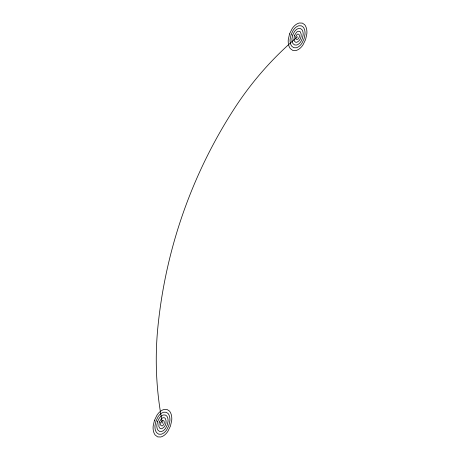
<?xml version="1.0" encoding="UTF-8"?>
<svg xmlns="http://www.w3.org/2000/svg" width="460" height="460" viewBox="0 0 460 460"><rect width="100%" height="100%" fill="white"/><g stroke="black" fill="none" stroke-linecap="round" stroke-linejoin="round"><path stroke-width="0.69" d="M297.557 36.771A336.789 330.711 26.5 0 0 234.548 108.284A508.794 499.617 26.5 0 0 157.826 327.733A336.789 330.711 26.5 0 0 162.443 423.229M154.428 420.388L153.163 426.104A16.842 16.537 26.5 0 0 153.393 430.882A10.752 10.557 26.5 0 0 155.175 435.016L157.665 436.891L160.776 437A10.752 10.557 26.5 0 0 164.732 434.901A16.842 16.537 26.5 0 0 167.883 431.325L170.459 426.075L171.718 420.354A16.842 16.537 26.5 0 0 171.488 415.581A11.419 11.212 26.5 0 0 169.602 411.188L167.221 409.567L164.111 409.457A10.752 10.557 26.5 0 0 160.149 411.556A16.842 16.537 26.5 0 0 157.004 415.133L154.428 420.388M156.026 420.957L155.02 425.529A13.472 13.231 26.5 0 0 155.204 429.353A8.602 8.447 26.5 0 0 156.63 432.659L158.619 434.159L161.109 434.246A8.602 8.447 26.5 0 0 164.272 432.567A13.472 13.231 26.5 0 0 166.796 429.709L168.855 425.506L169.867 420.929A13.472 13.231 26.5 0 0 169.677 417.111A9.131 8.97 26.5 0 0 168.17 413.597L166.261 412.298L163.777 412.212A8.602 8.447 26.5 0 0 160.609 413.891A13.472 13.231 26.5 0 0 158.09 416.754L156.026 420.957M157.63 421.527L156.877 424.954A10.103 9.919 26.5 0 0 157.015 427.823A6.452 6.336 26.5 0 0 158.079 430.301L159.574 431.428L161.443 431.491A6.452 6.336 26.5 0 0 163.817 430.232A10.103 9.919 26.5 0 0 165.709 428.087L167.25 424.936L168.009 421.504A10.103 9.919 26.5 0 0 167.871 418.64A6.848 6.727 26.5 0 0 166.738 416.007L165.307 415.029L163.444 414.966A6.452 6.336 26.5 0 0 161.069 416.225A10.103 9.919 26.5 0 0 159.177 418.37L157.63 421.527M159.235 422.09L158.821 426.288L159.534 427.944L160.528 428.697L161.776 428.737C165.514 427.185 167.29 421.935 165.307 418.416L164.352 417.766L163.11 417.72L161.523 418.56L159.235 422.09M160.839 422.659L160.632 424.758L160.988 425.586L162.11 425.983C163.978 425.207 164.864 422.585 163.875 420.819L162.777 420.474L161.983 420.894L160.839 422.659M289.541 33.925L288.282 39.646A16.842 16.537 26.5 0 0 288.512 44.419A10.752 10.557 26.5 0 0 290.289 48.553L292.779 50.433L295.889 50.542A10.752 10.557 26.5 0 0 299.851 48.444A16.842 16.537 26.5 0 0 302.996 44.867L305.572 39.612L306.837 33.896A16.842 16.537 26.5 0 0 306.607 29.118A11.419 11.212 26.5 0 0 304.716 24.731L302.335 23.109L299.224 23A10.752 10.557 26.5 0 0 295.268 25.099A16.842 16.537 26.5 0 0 292.117 28.675L289.541 33.925M291.145 34.494L290.133 39.071A13.472 13.231 26.5 0 0 290.323 42.889A8.602 8.447 26.5 0 0 291.743 46.195L293.739 47.702L296.223 47.788A8.602 8.447 26.5 0 0 299.391 46.109A13.472 13.231 26.5 0 0 301.909 43.246L303.974 39.042L304.98 34.471A13.472 13.231 26.5 0 0 304.796 30.647A9.131 8.97 26.5 0 0 303.284 27.14L301.38 25.84L298.891 25.754A8.602 8.447 26.5 0 0 295.728 27.433A13.472 13.231 26.5 0 0 293.204 30.291L291.145 34.494M292.75 35.063L291.991 38.496A10.103 9.919 26.5 0 0 292.129 41.36A6.452 6.336 26.5 0 0 293.198 43.838L294.693 44.971L296.556 45.034A6.452 6.336 26.5 0 0 298.931 43.775A10.103 9.919 26.5 0 0 300.823 41.63L302.369 38.473L303.123 35.046A10.103 9.919 26.5 0 0 302.985 32.177A6.848 6.727 26.5 0 0 301.852 29.549L300.426 28.572L298.557 28.508A6.452 6.336 26.5 0 0 296.183 29.768A10.103 9.919 26.5 0 0 294.291 31.912L292.75 35.063M294.354 35.633L293.94 39.83L294.653 41.486L295.648 42.234L296.89 42.28C300.627 40.727 302.404 35.477 300.42 31.953L299.471 31.303L298.224 31.263L296.642 32.102L294.354 35.633M295.952 36.202L295.751 38.301L296.102 39.129L297.223 39.525C299.092 38.749 299.983 36.121 298.988 34.362L297.89 34.017L297.103 34.437L295.952 36.202"/></g></svg>
